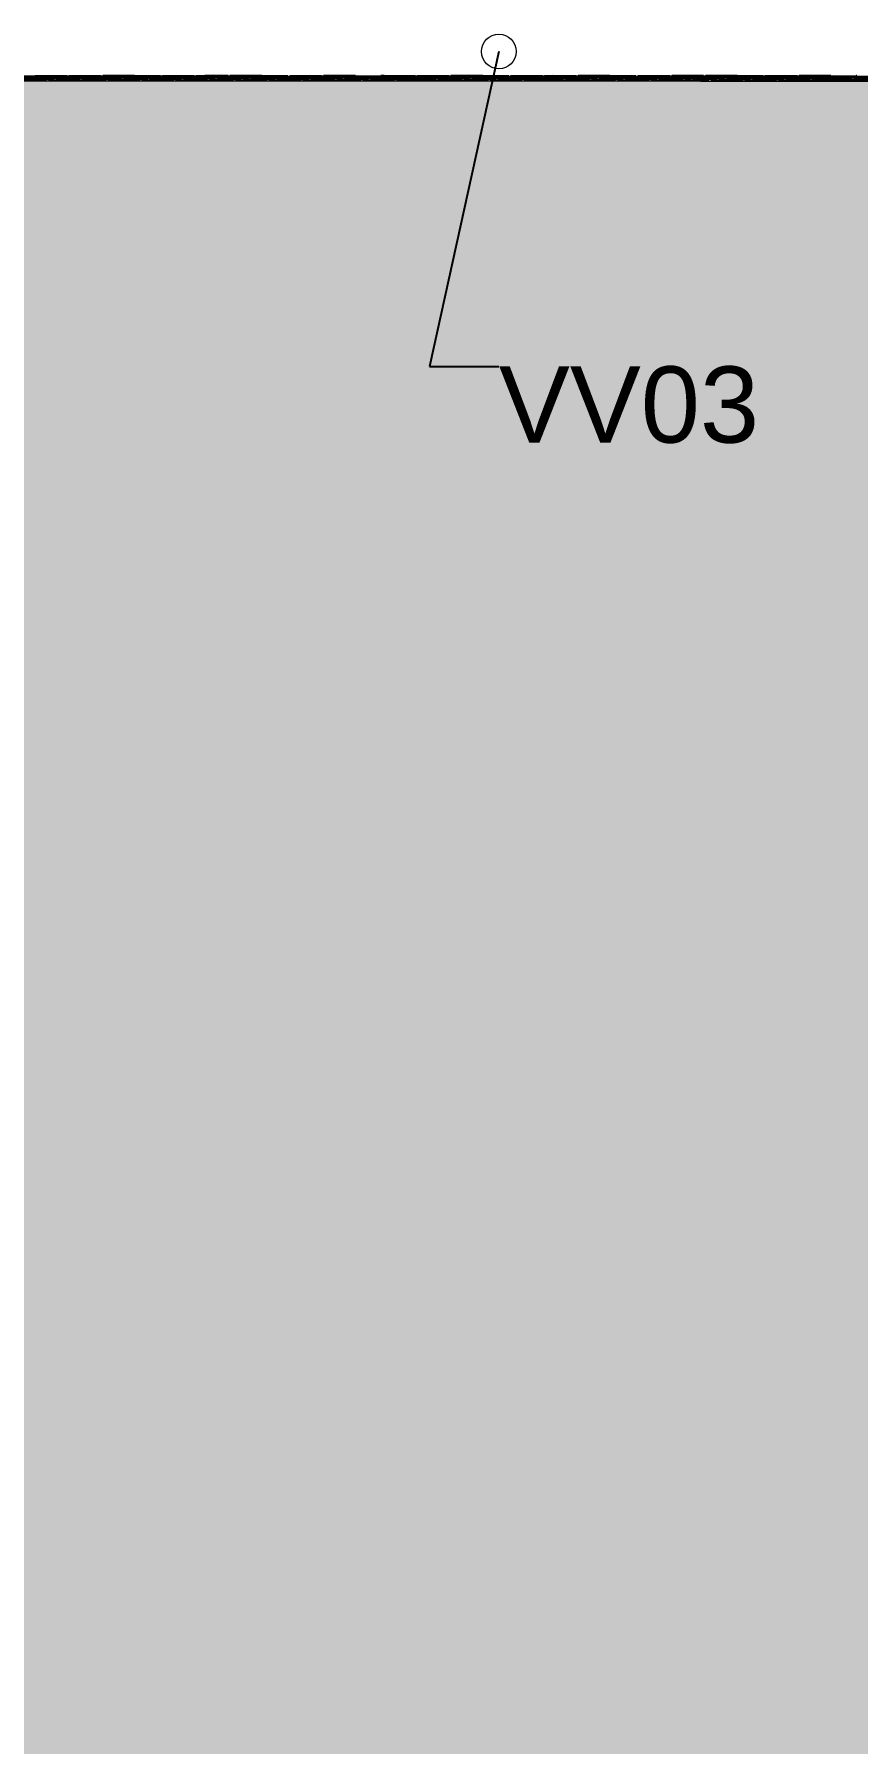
# Model space of a CAD drawing. Header units: millimetres. Extents: x -280990 to -136866, y -15139 to 7194.
# Drawn here: x -268725 to -266562, y -4579 to -92 of the extents above; entities that cross this region are included whole.
import ezdxf

# ---------------------------------------------------------------- set-up
doc = ezdxf.new("R2010")
doc.units = ezdxf.units.MM
doc.header["$MEASUREMENT"] = 0
for name, color, linetype, lineweight in [('Annotation - Label_Pen_No__1', 7, 'Continuous', 13), ('New_2D Drafting - General_Pen_No__1', 7, 'Continuous', 13), ('New_Site & Landscape - Terrain_Pen_No__1', 7, 'Continuous', 13)]:
    doc.layers.add(name, color=color, linetype=linetype, lineweight=lineweight)
for name, color, linetype, lineweight, true_color in [('New_2D Drafting - General_Pen_No__61', 7, 'Continuous', 20, 0x6a6a6a), ('New_Site & Landscape - Terrain_Pen_No__180', 7, 'Continuous', 15, 0xd6cda7), ('New_Site & Landscape - Terrain_Pen_No__93', 7, 'Continuous', 13, 0xa2a233)]:
    doc.layers.add(name, color=color, linetype=linetype, lineweight=lineweight, true_color=true_color)
doc.styles.add('GENERATED_STYLE_1', font='')
doc.styles.get('GENERATED_STYLE_1').set_extended_font_data('Arial')
doc.dimstyles.new('GENERATED_STYLE__2', dxfattribs={"dimtxt": 0.18, "dimasz": 182.4, "dimexe": 0.18, "dimexo": 0.0625, "dimgap": 0, "dimtad": 0, "dimtih": 1, "dimtoh": 1, "dimdec": 4, "dimzin": 0, "dimdsep": 46, "dimcen": 0.09, "dimadec": 0, "dimazin": 0, "dimtfac": 1, "dimtdec": 4, "dimtmove": 0, "dimatfit": 3, "dimldrblk": 'ARROWHEAD_1', "dimfxl": 0, "dimtolj": 1, "dimtzin": 0, "dimarcsym": 0})

# ---------------------------------------------------------------- blocks, each defined once
blk = doc.blocks.new('ARROWHEAD_1')
at = {"color": 0, "linetype": 'Continuous', "lineweight": 0}
blk.add_line((0, 0), (-1, 0), dxfattribs=at)
blk.add_circle((0, 0), 0.25, dxfattribs=at)

msp = doc.modelspace()

# ---------------------------------------------------------------- hatches: boundary and pattern name
at = {"layer": 'New_2D Drafting - General_Pen_No__61', "linetype": 'Continuous', "lineweight": 20, "true_color": 0x6a6a6a}
h = msp.add_hatch(dxfattribs=at)
h.set_pattern_fill('Dashed_0001', color=251, style=0, pattern_type=2)
h.set_pattern_definition([(45, (0, 0), (-183.84776, 183.84776), [195, -65]), (45, (7e-14, 183.85), (-183.84776, 183.84776), [195, -65])])
h.paths.add_polyline_path([(-280989.8059, -205.9561), (-266832.1573, -206.4056), (-260239.2033, -214.6036), (-256039.2219, -218.0945), (-254960.2206, -218.9913), (-250988.5325, -222.2925), (-248776.7755, -220), (-242945.6047, -420), (-241835.0918, -420), (-240879.019, -426.5), (-238812.8999, -424.2888), (-238812.8999, -900), (-238810.0426, -15138.6962), (-280989.8059, -15138.6962)])
at = {"layer": 'New_Site & Landscape - Terrain_Pen_No__180', "linetype": 'Continuous', "lineweight": 0, "true_color": 0x353329}
msp.add_hatch(color=250, dxfattribs=at).paths.add_polyline_path([(-279501.1354, -15138.6962), (-255147.8691, -15138.6962), (-255147.8691, -220), (-255689.2864, -220), (-256040.2069, -218.0891), (-256468.5435, -218.7405), (-266973.7441, -215.343), (-275658.7904, -213.4091), (-279501.1354, -218.4055)])

# ---------------------------------------------------------------- linework, layer by layer
at = {"layer": 'New_2D Drafting - General_Pen_No__1', "color": 7, "linetype": 'Continuous', "lineweight": 13, "flags": 128}
msp.add_lwpolyline([(-280989.8059, -205.9561), (-266832.1573, -206.4056), (-260239.2033, -214.6036), (-256039.2219, -218.0945), (-254960.2206, -218.9913), (-250988.5325, -222.2925), (-248776.7755, -220), (-242945.6047, -420), (-241835.0918, -420), (-240879.019, -426.5), (-238812.8999, -424.2888), (-238812.8999, -900), (-238810.0426, -15138.6962), (-280989.8059, -15138.6962)], close=True, dxfattribs=at)
at = {"layer": 'New_Site & Landscape - Terrain_Pen_No__1', "color": 7, "linetype": 'Continuous', "lineweight": 13}
for p, q in [((-275736.8407, -197.6962), (-264694.4271, -205.6962)), ((-271684.7035, -200.0043), (-264694.4271, -205.6962)), ((-268832.0175, -200.0041), (-264694.4271, -205.6962)), ((-268720.1229, -206.371), (-268803.7089, -206.3959)), ((-268699.7356, -203.9783), (-268783.3216, -204.0031)), ((-268720.1229, -206.371), (-268781.5382, -206.2401)), ((-268692.6021, -212.9261), (-268776.1881, -212.951)), ((-268679.3482, -202.686), (-268762.9342, -202.634)), ((-268699.7356, -203.9783), (-268761.1509, -203.8474)), ((-268672.2148, -210.5334), (-268755.8008, -210.5582)), ((-268692.6021, -212.9261), (-268754.0174, -212.7952)), ((-268709.3074, -202.4271), (-268742.5469, -202.4064)), ((-268720.1229, -206.371), (-268742.2936, -206.5267)), ((-268679.3482, -202.686), (-268740.7635, -202.6328)), ((-268651.8274, -208.1406), (-268735.4134, -208.1655)), ((-268672.2148, -210.5334), (-268733.6301, -210.4025)), ((-268638.5735, -200.9385), (-268722.1595, -200.9685)), ((-268699.7355, -203.9783), (-268721.9063, -204.134)), ((-268658.9609, -202.4089), (-268720.3762, -202.3395)), ((-268631.4401, -205.7479), (-268715.0261, -205.7728)), ((-268692.6021, -212.9261), (-268714.7728, -213.0818)), ((-268651.8274, -208.1406), (-268713.2427, -208.0098)), ((-268658.9609, -202.4089), (-268709.3016, -202.427)), ((-268624.3066, -214.6957), (-268707.8926, -214.7206)), ((-268679.3482, -202.686), (-268701.5189, -202.6872)), ((-268638.5735, -200.9385), (-268699.9888, -200.869)), ((-268611.0527, -203.3552), (-268694.6387, -203.3801)), ((-268672.2148, -210.5334), (-268694.3855, -210.6891)), ((-268631.4401, -205.7479), (-268692.8554, -205.617)), ((-268603.9193, -212.303), (-268687.5053, -212.3279)), ((-268624.3066, -214.6957), (-268685.7219, -214.5648)), ((-268670.1113, -202.459), (-268681.1316, -202.4596)), ((-268590.6654, -202.681), (-268674.2514, -202.6291)), ((-268651.8274, -208.1406), (-268673.9981, -208.2964)), ((-268611.0527, -203.3552), (-268672.468, -203.2243)), ((-268658.9609, -202.4089), (-268670.1091, -202.4589)), ((-268583.5319, -209.9103), (-268667.1179, -209.9352)), ((-268603.9193, -212.303), (-268665.3346, -212.1721)), ((-268638.5735, -200.9385), (-268660.7442, -201.0379)), ((-268570.278, -202.0113), (-268653.864, -202.0413)), ((-268631.4401, -205.7479), (-268653.6108, -205.9037)), ((-268590.6654, -202.681), (-268652.0807, -202.6279)), ((-268563.1446, -207.5176), (-268646.7306, -207.5425)), ((-268624.3066, -214.6957), (-268646.4773, -214.8515)), ((-268583.5319, -209.9103), (-268644.9472, -209.7794)), ((-268549.8907, -200.5408), (-268633.4767, -200.5708)), ((-268611.0527, -203.3552), (-268633.2234, -203.511)), ((-268570.278, -202.0113), (-268631.6933, -201.9419)), ((-268542.7572, -205.1249), (-268626.3432, -205.1497)), ((-268603.9193, -212.303), (-268626.09, -212.4588)), ((-268563.1446, -207.5176), (-268624.5599, -207.3867)), ((-268535.6238, -214.0727), (-268619.2098, -214.0976)), ((-268590.6654, -202.681), (-268612.8361, -202.6823)), ((-268549.8907, -200.5408), (-268611.306, -200.4714)), ((-268522.3699, -202.9037), (-268605.9559, -202.8518)), ((-268583.5319, -209.9103), (-268605.7026, -210.0661)), ((-268542.7572, -205.1249), (-268604.1725, -204.994)), ((-268515.2364, -211.68), (-268598.8224, -211.7048)), ((-268535.6238, -214.0727), (-268597.0391, -213.9418)), ((-268570.278, -202.0113), (-268592.4487, -202.1107)), ((-268501.9825, -202.6761), (-268585.5685, -202.6241)), ((-268563.1446, -207.5176), (-268585.3153, -207.6733)), ((-268522.3699, -202.9037), (-268583.7852, -202.8505)), ((-268494.8491, -209.2872), (-268578.4351, -209.3121)), ((-268515.2364, -211.68), (-268576.6517, -211.5491)), ((-268549.8907, -200.5408), (-268572.0614, -200.6402)), ((-268481.5952, -201.6137), (-268565.1812, -201.6437)), ((-268542.7572, -205.1249), (-268564.9279, -205.2806)), ((-268501.9825, -202.6761), (-268563.3978, -202.6229)), ((-268474.4617, -206.8945), (-268558.0477, -206.9194)), ((-268535.6238, -214.0727), (-268557.7945, -214.2284)), ((-268494.8491, -209.2872), (-268556.2644, -209.1563)), ((-268461.2078, -200.1537), (-268544.7938, -200.1796)), ((-268522.3699, -202.9037), (-268544.5406, -202.905)), ((-268481.5952, -201.6137), (-268543.0105, -201.5443)), ((-268454.0744, -204.5018), (-268537.6604, -204.5267)), ((-268515.2364, -211.68), (-268537.4071, -211.8357)), ((-268474.4617, -206.8945), (-268535.877, -206.7636)), ((-268446.9409, -213.4496), (-268530.5269, -213.4745)), ((-268501.9825, -202.6761), (-268524.1532, -202.6773)), ((-268461.2078, -200.1537), (-268522.6231, -200.0838)), ((-268433.687, -202.8988), (-268517.273, -202.8468)), ((-268494.8491, -209.2872), (-268517.0198, -209.443)), ((-268454.0744, -204.5018), (-268515.4897, -204.3709)), ((-268426.5536, -211.0569), (-268510.1396, -211.0818)), ((-268446.9409, -213.4496), (-268508.3562, -213.3187)), ((-268481.5952, -201.6137), (-268503.7659, -201.7131)), ((-268413.2997, -202.6711), (-268496.8857, -202.6192)), ((-268474.4617, -206.8945), (-268496.6324, -207.0503)), ((-268433.687, -202.8988), (-268495.1023, -202.8456)), ((-268406.1662, -208.6642), (-268489.7522, -208.6891)), ((-268426.5536, -211.0569), (-268487.9689, -210.926)), ((-268461.2078, -200.1537), (-268483.3785, -200.2494)), ((-268392.9123, -201.2161), (-268476.4983, -201.2461)), ((-268454.0744, -204.5018), (-268476.2451, -204.6576)), ((-268471.9005, -202.6203), (-268474.715, -202.6171)), ((-268413.2997, -202.6711), (-268471.7821, -202.6205)), ((-268385.7789, -206.2714), (-268469.3649, -206.2963)), ((-268446.9409, -213.4496), (-268469.1116, -213.6054)), ((-268406.1662, -208.6642), (-268467.5815, -208.5333)), ((-268433.687, -202.8988), (-268455.8577, -202.9)), ((-268392.9123, -201.2161), (-268454.3276, -201.1467)), ((-268365.3915, -203.8787), (-268448.9775, -203.9036)), ((-268426.5536, -211.0569), (-268448.7243, -211.2127)), ((-268385.7789, -206.2714), (-268447.1942, -206.1406)), ((-268358.2581, -212.8265), (-268441.8441, -212.8514)), ((-268413.2997, -202.6711), (-268435.4704, -202.6724)), ((-268345.0042, -202.8938), (-268428.5902, -202.8419)), ((-268406.1662, -208.6642), (-268428.3369, -208.8199)), ((-268365.3915, -203.8787), (-268426.8068, -203.7478)), ((-268337.8707, -210.4338), (-268421.4567, -210.4587)), ((-268358.2581, -212.8265), (-268419.6734, -212.6957)), ((-268392.9123, -201.2161), (-268415.083, -201.3155)), ((-268324.6168, -202.2889), (-268408.2028, -202.3189)), ((-268385.7789, -206.2714), (-268407.9496, -206.4272)), ((-268345.0042, -202.8938), (-268406.4195, -202.8406)), ((-268317.4834, -208.0411), (-268401.0694, -208.066)), ((-268337.8707, -210.4338), (-268399.286, -210.3029)), ((-268304.2295, -200.8184), (-268387.8155, -200.8484)), ((-268365.3915, -203.8787), (-268387.5622, -204.0345)), ((-268324.6168, -202.2889), (-268386.0321, -202.2195)), ((-268297.096, -205.6484), (-268380.682, -205.6733)), ((-268358.2581, -212.8265), (-268380.4288, -212.9823)), ((-268317.4834, -208.0411), (-268378.8987, -207.9102)), ((-268289.9626, -214.5962), (-268373.5486, -214.6211)), ((-268345.0042, -202.8938), (-268367.1749, -202.8951)), ((-268304.2295, -200.8184), (-268365.6448, -200.749)), ((-268276.7087, -203.2557), (-268360.2947, -203.2806)), ((-268337.8707, -210.4338), (-268360.0414, -210.5896)), ((-268297.096, -205.6484), (-268358.5113, -205.5175)), ((-268269.5752, -212.2035), (-268353.1612, -212.2284)), ((-268289.9626, -214.5962), (-268351.3779, -214.4653)), ((-268324.6168, -202.2889), (-268346.7875, -202.3883)), ((-268256.3213, -202.8889), (-268339.9073, -202.8369)), ((-268317.4834, -208.0411), (-268339.6541, -208.1969)), ((-268276.7087, -203.2557), (-268338.124, -203.1248)), ((-268249.1879, -209.8108), (-268332.7739, -209.8356)), ((-268269.5752, -212.2035), (-268330.9905, -212.0726)), ((-268304.2295, -200.8184), (-268326.4002, -200.9178)), ((-268235.934, -201.8913), (-268319.52, -201.9213)), ((-268297.096, -205.6484), (-268319.2667, -205.8042)), ((-268256.3213, -202.8889), (-268317.7366, -202.8357)), ((-268228.8005, -207.418), (-268312.3865, -207.4429)), ((-268289.9626, -214.5962), (-268312.1333, -214.752)), ((-268249.1879, -209.8108), (-268310.6032, -209.6799)), ((-268215.5466, -200.433), (-268299.1326, -200.4589)), ((-268276.7087, -203.2557), (-268298.8794, -203.4114)), ((-268235.934, -201.8913), (-268297.3493, -201.8219)), ((-268208.4132, -205.0253), (-268291.9992, -205.0502)), ((-268269.5752, -212.2035), (-268291.7459, -212.3592)), ((-268228.8005, -207.418), (-268290.2158, -207.2872)), ((-268201.2797, -213.9731), (-268284.8657, -213.998)), ((-268256.3213, -202.8889), (-268278.492, -202.8901)), ((-268215.5466, -200.433), (-268276.9619, -200.3632)), ((-268188.0258, -203.1115), (-268271.6118, -203.0596)), ((-268249.1879, -209.8108), (-268271.3586, -209.9665)), ((-268208.4132, -205.0253), (-268269.8285, -204.8944)), ((-268180.8924, -211.5804), (-268264.4784, -211.6053)), ((-268201.2797, -213.9731), (-268262.695, -213.8423)), ((-268235.934, -201.8913), (-268258.1047, -201.9907)), ((-268167.6385, -202.8839), (-268251.2245, -202.8319)), ((-268228.8005, -207.418), (-268250.9712, -207.5738)), ((-268188.0258, -203.1115), (-268249.4411, -203.0584)), ((-268160.505, -209.1877), (-268244.091, -209.2126)), ((-268180.8924, -211.5804), (-268242.3077, -211.4495)), ((-268215.5466, -200.433), (-268237.7173, -200.5287)), ((-268147.2511, -201.4937), (-268230.8371, -201.5237)), ((-268208.4132, -205.0253), (-268230.5839, -205.1811)), ((-268167.6385, -202.8839), (-268229.0538, -202.8307)), ((-268140.1177, -206.795), (-268223.7037, -206.8199)), ((-268201.2797, -213.9731), (-268223.4504, -214.1289)), ((-268160.505, -209.1877), (-268221.9203, -209.0568)), ((-268126.8638, -200.05), (-268210.4498, -200.0759)), ((-268188.0258, -203.1115), (-268210.1965, -203.1128)), ((-268147.2511, -201.4937), (-268208.6664, -201.4243)), ((-268119.7303, -204.4023), (-268203.3163, -204.4271)), ((-268180.8924, -211.5804), (-268203.0631, -211.7362)), ((-268140.1177, -206.795), (-268201.533, -206.6641)), ((-268112.5969, -213.3501), (-268196.1829, -213.375)), ((-268167.6385, -202.8839), (-268189.8092, -202.8851)), ((-268099.343, -203.1066), (-268182.929, -203.0546)), ((-268160.505, -209.1877), (-268182.6757, -209.3435)), ((-268119.7303, -204.4023), (-268181.1456, -204.2714)), ((-268092.2095, -210.9574), (-268175.7955, -210.9822)), ((-268112.5969, -213.3501), (-268174.0122, -213.2192)), ((-268147.2511, -201.4937), (-268169.4218, -201.5931)), ((-268126.8638, -200.05), (-268167.0855, -200.0043)), ((-268078.9556, -202.5665), (-268162.5416, -202.5965)), ((-268140.1177, -206.795), (-268162.2884, -206.9507)), ((-268099.343, -203.1066), (-268160.7583, -203.0534)), ((-268071.8222, -208.5646), (-268155.4082, -208.5895)), ((-268092.2095, -210.9574), (-268153.6248, -210.8265)), ((-268126.8638, -200.05), (-268149.0345, -200.1458)), ((-268058.5683, -201.096), (-268142.1543, -201.126)), ((-268119.7303, -204.4023), (-268141.901, -204.558)), ((-268078.9556, -202.5665), (-268140.3709, -202.4971)), ((-268051.4348, -206.1719), (-268135.0208, -206.1968)), ((-268112.5969, -213.3501), (-268134.7676, -213.5058)), ((-268071.8222, -208.5646), (-268133.2375, -208.4338)), ((-268099.343, -203.1066), (-268121.5137, -203.1078)), ((-268058.5683, -201.096), (-268119.9836, -201.0266)), ((-268031.0475, -203.7792), (-268114.6335, -203.8041)), ((-268092.2095, -210.9574), (-268114.3802, -211.1131)), ((-268051.4348, -206.1719), (-268112.8501, -206.041)), ((-268023.914, -212.727), (-268107.5, -212.7519)), ((-268052.2774, -215.1027), (-268105.7167, -214.9889)), ((-268078.9556, -202.5665), (-268101.1263, -202.6659)), ((-268010.6601, -203.1016), (-268094.2461, -203.0497)), ((-268071.8222, -208.5646), (-268093.9929, -208.7204)), ((-268031.0475, -203.7792), (-268092.4628, -203.6483)), ((-268003.5267, -210.3343), (-268087.1127, -210.3592)), ((-268023.914, -212.727), (-268085.3293, -212.5961)), ((-268058.5683, -201.096), (-268080.739, -201.1954)), ((-267990.2728, -202.1689), (-268073.8588, -202.1989)), ((-268051.4348, -206.1719), (-268073.6055, -206.3277)), ((-268010.6601, -203.1016), (-268072.0754, -203.0484)), ((-267983.1393, -207.9416), (-268066.7253, -207.9665)), ((-268003.5267, -210.3343), (-268064.942, -210.2034)), ((-267969.8854, -200.7123), (-268053.4714, -200.7382)), ((-268031.0475, -203.7792), (-268053.2182, -203.935)), ((-267990.2728, -202.1689), (-268051.6881, -202.0995)), ((-267962.752, -205.5489), (-268046.338, -205.5737)), ((-268023.914, -212.727), (-268046.0847, -212.8828)), ((-267983.1393, -207.9416), (-268044.5546, -207.8107)), ((-267955.6185, -214.4967), (-268039.2045, -214.5216)), ((-268010.6601, -203.1016), (-268032.8308, -203.1029)), ((-267969.8854, -200.7123), (-268031.3007, -200.6425)), ((-267942.3646, -203.3243), (-268025.9506, -203.2724)), ((-268003.5267, -210.3343), (-268025.6974, -210.4901)), ((-267962.752, -205.5489), (-268024.1673, -205.418)), ((-267935.2312, -212.104), (-268018.8172, -212.1288)), ((-267955.6185, -214.4967), (-268017.0338, -214.3658)), ((-267990.2728, -202.1689), (-268012.4435, -202.2683)), ((-267921.9773, -203.0967), (-268005.5633, -203.0447)), ((-267983.1393, -207.9416), (-268005.31, -208.0973)), ((-267942.3646, -203.3243), (-268003.7799, -203.2711)), ((-267914.8438, -209.7112), (-267998.4298, -209.7361)), ((-267935.2312, -212.104), (-267996.6465, -211.9731)), ((-267969.8854, -200.7123), (-267992.0562, -200.808)), ((-267901.5899, -201.7713), (-267985.176, -201.8013)), ((-267962.752, -205.5489), (-267984.9227, -205.7046)), ((-267921.9773, -203.0967), (-267983.3926, -203.0435)), ((-267894.4565, -207.3185), (-267978.0425, -207.3434)), ((-267955.6185, -214.4967), (-267977.7892, -214.6524)), ((-267914.8438, -209.7112), (-267976.2591, -209.5804)), ((-267881.2026, -200.3293), (-267964.7886, -200.3552)), ((-267942.3646, -203.3243), (-267964.5353, -203.3256)), ((-267901.5899, -201.7713), (-267963.0052, -201.7019)), ((-267874.0691, -204.9258), (-267957.6551, -204.9507)), ((-267935.2312, -212.104), (-267957.4019, -212.2597)), ((-267894.4565, -207.3185), (-267955.8718, -207.1876)), ((-267866.9357, -213.8736), (-267950.5217, -213.8985)), ((-267921.9773, -203.0967), (-267944.148, -203.0979)), ((-267881.2026, -200.3293), (-267942.6179, -200.2595)), ((-267853.6818, -203.3194), (-267937.2678, -203.2674)), ((-267914.8438, -209.7112), (-267937.0146, -209.867)), ((-267874.0691, -204.9258), (-267935.4844, -204.7949)), ((-267846.5483, -211.4809), (-267930.1344, -211.5058)), ((-267866.9357, -213.8736), (-267928.351, -213.7427)), ((-267901.5899, -201.7713), (-267923.7607, -201.8707)), ((-267833.2944, -202.8441), (-267916.8805, -202.8741)), ((-267894.4565, -207.3185), (-267916.6272, -207.4743)), ((-267853.6818, -203.3194), (-267915.0971, -203.2662)), ((-267826.161, -209.0882), (-267909.747, -209.1131)), ((-267846.5483, -211.4809), (-267907.9636, -211.35)), ((-267881.2026, -200.3293), (-267903.3733, -200.4251)), ((-267831.6256, -201.3803), (-267896.4931, -201.4036)), ((-267874.0691, -204.9258), (-267896.2399, -205.0816)), ((-267833.2944, -202.8441), (-267894.7097, -202.7747)), ((-267805.7736, -206.6955), (-267889.3597, -206.7203)), ((-267866.9357, -213.8736), (-267889.1064, -214.0294)), ((-267826.161, -209.0882), (-267887.5763, -208.9573)), ((-267853.6818, -203.3194), (-267875.8525, -203.3206)), ((-267812.9071, -201.3745), (-267874.3224, -201.3047)), ((-267785.3863, -204.3027), (-267868.9723, -204.3276)), ((-267846.5483, -211.4809), (-267868.719, -211.6367)), ((-267805.7736, -206.6955), (-267867.1889, -206.5646)), ((-267778.2528, -213.2506), (-267861.8389, -213.2754)), ((-267833.2944, -202.8441), (-267855.4652, -202.9435)), ((-267764.9989, -203.3144), (-267848.585, -203.2624)), ((-267826.161, -209.0882), (-267848.3317, -209.2439)), ((-267785.3863, -204.3027), (-267846.8016, -204.1719)), ((-267757.8655, -210.8578), (-267841.4515, -210.8827)), ((-267778.2528, -213.2506), (-267839.6681, -213.1197)), ((-267818.4488, -201.3985), (-267835.0778, -201.473)), ((-267812.9071, -201.3745), (-267831.6656, -201.3804)), ((-267744.6116, -202.4465), (-267828.1976, -202.4765)), ((-267805.7736, -206.6955), (-267827.9444, -206.8512)), ((-267764.9989, -203.3144), (-267826.4142, -203.2612)), ((-267737.4781, -208.4651), (-267821.0642, -208.49)), ((-267757.8655, -210.8578), (-267819.2808, -210.7269)), ((-267812.9071, -201.3745), (-267818.4606, -201.3985)), ((-267805.9454, -200.0044), (-267814.6905, -200.0421)), ((-267724.2243, -200.9916), (-267807.8103, -201.0175)), ((-267785.3863, -204.3027), (-267807.557, -204.4585)), ((-267744.6116, -202.4465), (-267806.0269, -202.3771)), ((-267717.0908, -206.0724), (-267800.6768, -206.0973)), ((-267778.2528, -213.2506), (-267800.4236, -213.4063)), ((-267737.4781, -208.4651), (-267798.8934, -208.3342)), ((-267709.9573, -215.0202), (-267793.5434, -215.0451)), ((-267764.9989, -203.3144), (-267787.1697, -203.3156)), ((-267724.2242, -200.9916), (-267785.6395, -200.9218)), ((-267696.7034, -203.6797), (-267780.2895, -203.7046)), ((-267757.8655, -210.8578), (-267780.0362, -211.0136)), ((-267717.0908, -206.0724), (-267778.5061, -205.9415)), ((-267689.57, -212.6275), (-267773.156, -212.6524)), ((-267709.9573, -215.0202), (-267771.3726, -214.8893)), ((-267744.6116, -202.4465), (-267766.7823, -202.5459)), ((-267676.3161, -203.3094), (-267759.9021, -203.2575)), ((-267737.4781, -208.4651), (-267759.6489, -208.6209)), ((-267696.7034, -203.6797), (-267758.1187, -203.5488)), ((-267669.1827, -210.2348), (-267752.7687, -210.2597)), ((-267689.57, -212.6275), (-267750.9853, -212.4966)), ((-267724.2242, -200.9916), (-267746.395, -201.0873)), ((-267655.9288, -202.0489), (-267739.5148, -202.0789)), ((-267717.0908, -206.0724), (-267739.2615, -206.2282)), ((-267676.3161, -203.3094), (-267737.7314, -203.2562)), ((-267648.7953, -207.8421), (-267732.3813, -207.8669)), ((-267709.9573, -215.0202), (-267731.8593, -215.1741)), ((-267669.1826, -210.2348), (-267730.5979, -210.1039)), ((-267635.5414, -200.6086), (-267719.1274, -200.6346)), ((-267696.7035, -203.6797), (-267718.8742, -203.8354)), ((-267655.9288, -202.0489), (-267717.344, -201.9795)), ((-267628.408, -205.4493), (-267711.994, -205.4742)), ((-267689.57, -212.6275), (-267711.7407, -212.7833)), ((-267648.7953, -207.8421), (-267710.2106, -207.7112)), ((-267621.2745, -214.3971), (-267704.8605, -214.422)), ((-267676.3161, -203.3094), (-267698.4868, -203.3107)), ((-267635.5414, -200.6086), (-267696.9567, -200.5388)), ((-267608.0206, -203.5321), (-267691.6066, -203.4802)), ((-267669.1826, -210.2348), (-267691.3534, -210.3905)), ((-267628.4079, -205.4493), (-267689.8232, -205.3184)), ((-267600.8872, -212.0044), (-267684.4732, -212.0293)), ((-267621.2745, -214.3971), (-267682.6898, -214.2663)), ((-267655.9288, -202.0489), (-267678.0995, -202.1483)), ((-267587.6333, -203.1217), (-267671.2193, -203.1517)), ((-267648.7953, -207.8421), (-267670.966, -207.9978)), ((-267608.0206, -203.5321), (-267669.4359, -203.4789)), ((-267580.4998, -209.6117), (-267664.0858, -209.6366)), ((-267600.8871, -212.0044), (-267662.3024, -211.8735)), ((-267635.5414, -200.6086), (-267657.7121, -200.7044)), ((-267620.7582, -201.6704), (-267650.8319, -201.6812)), ((-267628.4079, -205.4493), (-267650.5787, -205.6051)), ((-267587.6333, -203.1217), (-267649.0485, -203.0523)), ((-267560.1125, -207.219), (-267643.6985, -207.2439)), ((-267621.2745, -214.3971), (-267643.4452, -214.5529)), ((-267580.4998, -209.6117), (-267641.9151, -209.4808)), ((-267546.8586, -200.2257), (-267630.4446, -200.2516)), ((-267608.0206, -203.5321), (-267630.1913, -203.5334)), ((-267567.2459, -201.6539), (-267628.6612, -201.584)), ((-267539.7251, -204.8263), (-267623.3111, -204.8512)), ((-267600.8872, -212.0044), (-267623.0579, -212.1602)), ((-267560.1125, -207.219), (-267621.5277, -207.0881)), ((-267567.2459, -201.6539), (-267620.7955, -201.6705)), ((-267532.5917, -213.7741), (-267616.1777, -213.799)), ((-267587.6333, -203.1217), (-267609.804, -203.2211)), ((-267546.8586, -200.2257), (-267608.2739, -200.1559)), ((-267519.3378, -203.5272), (-267602.9238, -203.4752)), ((-267580.4998, -209.6117), (-267602.6705, -209.7675)), ((-267539.7251, -204.8263), (-267601.1404, -204.6954)), ((-267512.2043, -211.3814), (-267595.7903, -211.4062)), ((-267532.5916, -213.7741), (-267594.0069, -213.6432)), ((-267583.0884, -201.7223), (-267589.4166, -201.7506)), ((-267567.2459, -201.6539), (-267583.0993, -201.7223)), ((-267498.9504, -202.7241), (-267582.5364, -202.7541)), ((-267560.1125, -207.219), (-267582.2832, -207.3748)), ((-267519.3378, -203.5272), (-267580.7531, -203.474)), ((-267491.817, -208.9886), (-267575.403, -209.0135)), ((-267512.2043, -211.3814), (-267573.6196, -211.2505)), ((-267546.8586, -200.2257), (-267569.0293, -200.3214)), ((-267478.5631, -201.2709), (-267562.1491, -201.2968)), ((-267539.7251, -204.8263), (-267561.8958, -204.982)), ((-267498.9504, -202.7241), (-267560.3657, -202.6547)), ((-267471.4296, -206.5959), (-267555.0156, -206.6208)), ((-267532.5916, -213.7741), (-267554.7624, -213.9299)), ((-267491.817, -208.9886), (-267553.2323, -208.8578)), ((-267519.3378, -203.5272), (-267541.5085, -203.5284)), ((-267478.5631, -201.2709), (-267539.9784, -201.2011)), ((-267451.0423, -204.2032), (-267534.6283, -204.2281)), ((-267512.2043, -211.3814), (-267534.375, -211.5371)), ((-267471.4296, -206.5959), (-267532.8449, -206.465)), ((-267443.9088, -213.151), (-267527.4948, -213.1759)), ((-267498.9504, -202.7241), (-267521.1211, -202.8235)), ((-267430.6549, -203.5222), (-267514.2409, -203.4703)), ((-267491.817, -208.9886), (-267513.9877, -209.1444)), ((-267451.0423, -204.2032), (-267512.4576, -204.0723)), ((-267423.5215, -210.7583), (-267507.1075, -210.7832)), ((-267443.9088, -213.151), (-267505.3241, -213.0201)), ((-267478.5631, -201.2709), (-267500.7338, -201.3666)), ((-267410.2676, -202.3265), (-267493.8536, -202.3565)), ((-267471.4296, -206.5959), (-267493.6003, -206.7517)), ((-267430.6549, -203.5222), (-267492.0702, -203.469)), ((-267403.1341, -208.3656), (-267486.7201, -208.3905)), ((-267423.5215, -210.7583), (-267484.9368, -210.6274)), ((-267389.8802, -200.8879), (-267473.4662, -200.9139)), ((-267451.0423, -204.2032), (-267473.213, -204.359)), ((-267410.2676, -202.3265), (-267471.6829, -202.2571)), ((-267382.7468, -205.9729), (-267466.3328, -205.9977)), ((-267443.9088, -213.151), (-267466.0795, -213.3068)), ((-267403.1341, -208.3656), (-267464.5494, -208.2347)), ((-267375.6133, -214.9207), (-267459.1993, -214.9456)), ((-267430.6549, -203.5222), (-267452.8256, -203.5235)), ((-267389.8802, -200.8879), (-267451.2955, -200.8181)), ((-267362.3594, -203.7449), (-267445.9454, -203.6929)), ((-267423.5215, -210.7583), (-267445.6922, -210.9141)), ((-267382.7468, -205.9729), (-267444.1621, -205.842)), ((-267355.226, -212.528), (-267438.812, -212.5528)), ((-267375.6133, -214.9207), (-267437.0286, -214.7898)), ((-267410.2676, -202.3265), (-267432.4383, -202.4259)), ((-267341.9721, -203.3993), (-267425.5581, -203.4293)), ((-267403.1341, -208.3656), (-267425.3048, -208.5214)), ((-267362.3594, -203.7449), (-267423.7747, -203.6917)), ((-267334.8386, -210.1352), (-267418.4246, -210.1601)), ((-267355.226, -212.528), (-267416.6413, -212.3971)), ((-267389.8802, -200.8879), (-267412.0509, -200.9837)), ((-267321.5847, -201.9332), (-267405.1707, -201.9591)), ((-267382.7468, -205.9729), (-267404.9175, -206.1286)), ((-267341.9721, -203.3993), (-267403.3874, -203.3299)), ((-267314.4513, -207.7425), (-267398.0373, -207.7674)), ((-267375.6133, -214.9207), (-267397.784, -215.0764)), ((-267334.8386, -210.1352), (-267396.2539, -210.0044)), ((-267301.1974, -200.505), (-267384.7834, -200.5309)), ((-267362.3594, -203.7449), (-267384.5301, -203.7461)), ((-267321.5847, -201.9332), (-267383, -201.8633)), ((-267294.0639, -205.3498), (-267377.6499, -205.3747)), ((-267355.226, -212.528), (-267377.3967, -212.6837)), ((-267314.4513, -207.7425), (-267375.8666, -207.6116)), ((-267286.9305, -214.2976), (-267370.5165, -214.3225)), ((-267341.9721, -203.3993), (-267364.1428, -203.4987)), ((-267301.1974, -200.505), (-267362.6127, -200.4352)), ((-267273.6766, -203.7399), (-267357.2626, -203.688)), ((-267334.8386, -210.1352), (-267357.0093, -210.291)), ((-267294.0639, -205.3498), (-267355.4792, -205.2189)), ((-267266.5431, -211.9049), (-267350.1291, -211.9298)), ((-267286.9305, -214.2976), (-267348.3458, -214.1667)), ((-267321.5847, -201.9332), (-267343.7554, -202.0289)), ((-267253.2892, -203.0017), (-267336.8752, -203.0317)), ((-267314.4513, -207.7425), (-267336.622, -207.8983)), ((-267273.6766, -203.7399), (-267335.0919, -203.6868)), ((-267246.1558, -209.5122), (-267329.7418, -209.5371)), ((-267266.5431, -211.9049), (-267327.9584, -211.774)), ((-267301.1974, -200.505), (-267323.3681, -200.6007)), ((-267232.9019, -201.5502), (-267316.4879, -201.5761)), ((-267294.0639, -205.3498), (-267316.2346, -205.5056)), ((-267253.2892, -203.0017), (-267314.7045, -202.9323)), ((-267225.7684, -207.1195), (-267309.3544, -207.1443)), ((-267286.9305, -214.2976), (-267309.1012, -214.4534)), ((-267246.1558, -209.5122), (-267307.5711, -209.3813)), ((-267212.5145, -200.122), (-267296.1005, -200.148)), ((-267273.6766, -203.7399), (-267295.8473, -203.7412)), ((-267232.9019, -201.5502), (-267294.3172, -201.4804)), ((-267205.3811, -204.7267), (-267288.9671, -204.7516)), ((-267266.5431, -211.9049), (-267288.7138, -212.0607)), ((-267225.7684, -207.1195), (-267287.1837, -206.9886)), ((-267198.2476, -213.6746), (-267281.8336, -213.6994)), ((-267253.2892, -203.0017), (-267275.4599, -203.1011)), ((-267212.5145, -200.122), (-267273.9298, -200.0522)), ((-267184.9937, -203.735), (-267268.5797, -203.683)), ((-267246.1558, -209.5122), (-267268.3265, -209.6679)), ((-267205.3811, -204.7267), (-267266.7964, -204.5959)), ((-267177.8603, -211.2818), (-267261.4463, -211.3067)), ((-267198.2476, -213.6746), (-267259.6629, -213.5437)), ((-267232.9019, -201.5502), (-267255.0726, -201.6459)), ((-267164.6064, -202.6041), (-267248.1924, -202.6341)), ((-267225.7684, -207.1195), (-267247.9391, -207.2752)), ((-267184.9937, -203.735), (-267246.409, -203.6818)), ((-267157.4729, -208.8891), (-267241.0589, -208.914)), ((-267177.8603, -211.2818), (-267239.2756, -211.151)), ((-267212.5145, -200.122), (-267234.6852, -200.2178)), ((-267144.219, -201.1673), (-267227.805, -201.1932)), ((-267205.3811, -204.7267), (-267227.5518, -204.8825)), ((-267164.6064, -202.6041), (-267226.0217, -202.5347)), ((-267137.0856, -206.4964), (-267220.6716, -206.5213)), ((-267198.2476, -213.6746), (-267220.4183, -213.8303)), ((-267157.4729, -208.8891), (-267218.8882, -208.7582)), ((-267184.9937, -203.735), (-267207.1644, -203.7362)), ((-267144.219, -201.1673), (-267205.6343, -201.0974)), ((-267116.6982, -204.1037), (-267200.2842, -204.1286)), ((-267177.8603, -211.2818), (-267200.031, -211.4376)), ((-267137.0856, -206.4964), (-267198.5009, -206.3655)), ((-267109.5648, -213.0515), (-267193.1508, -213.0764)), ((-267164.6064, -202.6041), (-267186.7771, -202.7035)), ((-267150.617, -203.6963), (-267179.8969, -203.6781)), ((-267157.4729, -208.8891), (-267179.6436, -209.0449)), ((-267116.6982, -204.1037), (-267178.1135, -203.9728)), ((-267089.1774, -210.6588), (-267172.7634, -210.6837)), ((-267109.5648, -213.0515), (-267170.9801, -212.9206)), ((-267144.219, -201.1673), (-267166.3897, -201.263)), ((-267075.9235, -202.2125), (-267159.5095, -202.2384)), ((-267137.0856, -206.4964), (-267159.2563, -206.6522)), ((-267096.3109, -203.6769), (-267157.7262, -203.6075)), ((-267068.7901, -208.2661), (-267152.3761, -208.2909)), ((-267089.1774, -210.6588), (-267150.5927, -210.5279)), ((-267096.3109, -203.6769), (-267150.44, -203.6964)), ((-267055.5362, -200.7843), (-267139.1222, -200.8102)), ((-267116.6982, -204.1037), (-267138.8689, -204.2594)), ((-267075.9235, -202.2125), (-267137.3388, -202.1426)), ((-267048.4027, -205.8733), (-267131.9887, -205.8982)), ((-267109.5648, -213.0515), (-267131.7355, -213.2073)), ((-267068.7901, -208.2661), (-267130.2054, -208.1352)), ((-267041.2693, -214.8212), (-267124.8553, -214.846)), ((-267108.3383, -203.7307), (-267118.4816, -203.7313)), ((-267055.5362, -200.7843), (-267116.9515, -200.7145)), ((-267028.0154, -203.9527), (-267111.6014, -203.9008)), ((-267089.1774, -210.6588), (-267111.3481, -210.8145)), ((-267048.4027, -205.8733), (-267109.818, -205.7425)), ((-267096.3109, -203.6769), (-267108.298, -203.7307)), ((-267020.8819, -212.4284), (-267104.4679, -212.4533)), ((-267041.2693, -214.8212), (-267102.6846, -214.6903)), ((-267075.9235, -202.2125), (-267098.0942, -202.3082)), ((-267007.628, -203.2793), (-267091.214, -203.3093)), ((-267068.7901, -208.2661), (-267090.9608, -208.4218)), ((-267028.0154, -203.9527), (-267089.4307, -203.8995)), ((-267000.4946, -210.0357), (-267084.0806, -210.0606)), ((-267020.8819, -212.4284), (-267082.2972, -212.2976)), ((-267055.5362, -200.7843), (-267077.7069, -200.88)), ((-266987.2407, -201.8295), (-267070.8267, -201.8554)), ((-267048.4027, -205.8733), (-267070.5734, -206.0291)), ((-267007.628, -203.2793), (-267069.0433, -203.2099)), ((-266980.1072, -207.643), (-267063.6932, -207.6679)), ((-267041.2693, -214.8212), (-267063.44, -214.9769)), ((-267000.4946, -210.0357), (-267061.9099, -209.9048)), ((-266966.8533, -200.4013), (-267050.4393, -200.4273)), ((-267028.0154, -203.9527), (-267050.1861, -203.954)), ((-266987.2407, -201.8295), (-267048.656, -201.7597)), ((-266959.7199, -205.2503), (-267043.3059, -205.2752)), ((-267020.8819, -212.4284), (-267043.0526, -212.5842)), ((-266980.1072, -207.643), (-267041.5225, -207.5121)), ((-266952.5864, -214.1981), (-267036.1724, -214.223)), ((-267007.628, -203.2793), (-267029.7987, -203.3787)), ((-266966.8533, -200.4013), (-267028.2686, -200.3315)), ((-266939.3325, -203.9478), (-267022.9185, -203.8958)), ((-267000.4946, -210.0357), (-267022.6653, -210.1915)), ((-266959.7199, -205.2503), (-267021.1352, -205.1194)), ((-266932.1991, -211.8054), (-267015.7851, -211.8303)), ((-266952.5864, -214.1981), (-267014.0017, -214.0672)), ((-266987.2407, -201.8295), (-267009.4114, -201.9252)), ((-266918.9452, -202.8817), (-267002.5312, -202.9117)), ((-266980.1072, -207.643), (-267002.2779, -207.7988)), ((-266939.3325, -203.9478), (-267000.7478, -203.8946)), ((-266911.8117, -209.4127), (-266995.3977, -209.4375)), ((-266932.1991, -211.8054), (-266993.6144, -211.6745)), ((-266966.8533, -200.4013), (-266989.024, -200.4971)), ((-266898.5578, -201.4466), (-266982.1439, -201.4725)), ((-266959.7199, -205.2503), (-266981.8906, -205.406)), ((-266918.9452, -202.8817), (-266980.3605, -202.8123)), ((-266891.4244, -207.0199), (-266975.0104, -207.0448)), ((-266952.5864, -214.1981), (-266974.7571, -214.3539)), ((-266973.7441, -215.343), (-264694.4271, -205.6962)), ((-266911.8117, -209.4127), (-266973.227, -209.2818)), ((-266878.1705, -200.0184), (-266961.7565, -200.0443)), ((-266939.3325, -203.9478), (-266961.5032, -203.949)), ((-266898.5578, -201.4466), (-266959.9731, -201.3767)), ((-266871.037, -204.6272), (-266954.623, -204.6521)), ((-266932.1991, -211.8054), (-266954.3698, -211.9611)), ((-266891.4244, -207.0199), (-266952.8397, -206.889)), ((-266863.9036, -213.575), (-266947.4896, -213.5999)), ((-266918.9452, -202.8817), (-266941.1159, -202.9811)), ((-266850.6497, -203.9428), (-266934.2357, -203.8908)), ((-266911.8117, -209.4127), (-266933.9824, -209.5684)), ((-266871.037, -204.6272), (-266932.4523, -204.4963)), ((-266843.5162, -211.1823), (-266927.1022, -211.2072)), ((-266863.9036, -213.575), (-266925.3189, -213.4441)), ((-266898.5578, -201.4466), (-266920.7286, -201.5423)), ((-266830.2623, -202.4918), (-266913.8484, -202.5177)), ((-266891.4244, -207.0199), (-266913.5951, -207.1757)), ((-266895.1736, -203.9042), (-266912.065, -203.8851)), ((-266823.1289, -208.7896), (-266906.7149, -208.8145)), ((-266843.5162, -211.1823), (-266904.9315, -211.0514)), ((-266878.1705, -200.0184), (-266900.3412, -200.1141)), ((-266850.6497, -203.9428), (-266894.411, -203.9049)), ((-266809.875, -201.0636), (-266893.461, -201.0895)), ((-266871.037, -204.6272), (-266893.2077, -204.783)), ((-266830.2623, -202.4918), (-266891.6776, -202.4219)), ((-266878.1705, -200.0184), (-266890.3868, -200.0045)), ((-266802.7415, -206.3969), (-266886.3276, -206.4218)), ((-266863.9036, -213.575), (-266886.0743, -213.7308)), ((-266823.1289, -208.7896), (-266884.5442, -208.6587)), ((-266850.6497, -203.9428), (-266872.8204, -203.944)), ((-266809.875, -201.0636), (-266871.2903, -200.9938)), ((-266795.6081, -215.3618), (-266868.7045, -215.377)), ((-266782.3542, -204.1655), (-266865.9402, -204.1135)), ((-266843.5162, -211.1823), (-266865.687, -211.3381)), ((-266802.7415, -206.3969), (-266864.1568, -206.266)), ((-266775.2207, -212.952), (-266858.8067, -212.9768)), ((-266795.6081, -215.3618), (-266857.0234, -215.2221)), ((-266830.2623, -202.4918), (-266852.433, -202.5875)), ((-266761.9668, -203.5569), (-266845.5529, -203.5869)), ((-266823.1289, -208.7896), (-266845.2996, -208.9454)), ((-266782.3542, -204.1655), (-266843.7695, -204.1123)), ((-266754.8334, -210.5592), (-266838.4194, -210.5841)), ((-266775.2207, -212.952), (-266836.636, -212.8211)), ((-266809.875, -201.0636), (-266832.0457, -201.1593)), ((-266741.5795, -202.1088), (-266825.1655, -202.1347)), ((-266802.7415, -206.3969), (-266824.9123, -206.5526)), ((-266761.9668, -203.5569), (-266823.3821, -203.4875)), ((-266734.446, -208.1665), (-266818.0321, -208.1914)), ((-266754.8334, -210.5592), (-266816.2487, -210.4284)), ((-266721.1922, -200.6807), (-266804.7782, -200.7066)), ((-266782.3542, -204.1655), (-266804.5249, -204.1667)), ((-266741.5795, -202.1088), (-266802.9948, -202.039)), ((-266795.6081, -215.3618), (-266800.8554, -215.399)), ((-266714.0587, -205.7738), (-266797.6447, -205.7987)), ((-266775.2207, -212.952), (-266797.3914, -213.1077)), ((-266734.446, -208.1665), (-266795.8613, -208.0356)), ((-266706.9252, -214.7331), (-266790.5113, -214.7506)), ((-266761.9668, -203.5569), (-266784.1376, -203.6563)), ((-266721.1922, -200.6807), (-266782.6074, -200.6108)), ((-266693.6713, -204.1605), (-266777.2574, -204.1086)), ((-266754.8334, -210.5592), (-266777.0041, -210.715)), ((-266714.0587, -205.7738), (-266775.474, -205.6429)), ((-266686.5379, -212.3289), (-266770.1239, -212.3538)), ((-266706.9252, -214.7331), (-266768.3405, -214.5934)), ((-266741.5795, -202.1088), (-266763.7502, -202.2046)), ((-266673.284, -203.1593), (-266756.87, -203.1893)), ((-266734.446, -208.1665), (-266756.6168, -208.3223)), ((-266693.6713, -204.1605), (-266755.0866, -204.1073)), ((-266666.1505, -209.9362), (-266749.7366, -209.9611)), ((-266686.5379, -212.3289), (-266747.9532, -212.198)), ((-266721.1922, -200.6807), (-266743.3629, -200.7764)), ((-266652.8967, -201.7259), (-266736.4827, -201.7518)), ((-266714.0587, -205.7738), (-266736.2294, -205.9296)), ((-266673.284, -203.1593), (-266734.6993, -203.0899)), ((-266645.7632, -207.5435), (-266729.3492, -207.5683)), ((-266706.9252, -214.7331), (-266729.096, -214.8903)), ((-266666.1505, -209.9362), (-266727.5658, -209.8053)), ((-266632.5093, -200.2977), (-266716.0953, -200.3236)), ((-266693.6713, -204.1605), (-266715.8421, -204.1618)), ((-266652.8967, -201.7259), (-266714.312, -201.656)), ((-266625.3759, -205.1507), (-266708.9619, -205.1756)), ((-266686.5379, -212.3289), (-266708.7086, -212.4847)), ((-266645.7632, -207.5435), (-266707.1785, -207.4126)), ((-266684.3833, -214.1183), (-266701.8284, -214.1234)), ((-266673.284, -203.1593), (-266695.4547, -203.2587)), ((-266632.5093, -200.2977), (-266693.9246, -200.2279)), ((-266604.9885, -204.1556), (-266688.5745, -204.1036)), ((-266666.1505, -209.9362), (-266688.3213, -210.092)), ((-266625.3759, -205.1507), (-266686.7911, -205.0199)), ((-266618.2424, -214.1044), (-266684.352, -214.1182)), ((-266597.855, -211.7058), (-266681.4411, -211.7307)), ((-266659.1382, -214.0114), (-266679.6577, -213.9677)), ((-266652.8966, -201.7259), (-266675.0674, -201.8216)), ((-266584.6012, -202.7711), (-266668.1872, -202.797)), ((-266645.7632, -207.5435), (-266667.9339, -207.6992)), ((-266604.9885, -204.1556), (-266666.4038, -204.1024)), ((-266577.4677, -209.3131), (-266661.0537, -209.338)), ((-266597.8551, -211.7058), (-266659.2703, -211.575)), ((-266618.2424, -214.1044), (-266659.1194, -214.0115)), ((-266632.5093, -200.2977), (-266654.68, -200.3934)), ((-266564.2138, -201.3429), (-266647.7998, -201.3688)), ((-266625.3759, -205.1507), (-266647.5466, -205.3065)), ((-266584.6012, -202.7711), (-266646.0165, -202.7012)), ((-266557.0804, -206.9204), (-266640.6664, -206.9453)), ((-266618.2424, -214.1044), (-266640.4131, -214.2616)), ((-266577.4677, -209.3131), (-266638.883, -209.1822)), ((-266604.9885, -204.1556), (-266627.1592, -204.1568)), ((-266564.2138, -201.3429), (-266625.6291, -201.2731)), ((-266536.693, -204.5277), (-266620.279, -204.5526)), ((-266597.855, -211.7058), (-266620.0258, -211.8616)), ((-266557.0804, -206.9204), (-266618.4957, -206.7895)), ((-266532.7365, -213.4764), (-266613.1456, -213.5004)), ((-266584.6012, -202.7711), (-266606.7719, -202.8668)), ((-266516.3057, -203.8345), (-266599.8917, -203.8645)), ((-266577.4677, -209.3131), (-266599.6384, -209.4689)), ((-266536.693, -204.5277), (-266598.1083, -204.3968)), ((-266509.1722, -211.0828), (-266592.7582, -211.1077)), ((-266531.5239, -213.4713), (-266590.9749, -213.3446)), ((-266564.2138, -201.3429), (-266586.3845, -201.4387)), ((-266495.9183, -202.3881), (-266579.5043, -202.414)), ((-266557.0803, -206.9204), (-266579.2511, -207.0762)), ((-266516.3057, -203.8345), (-266577.721, -203.7651)), ((-266488.7849, -208.6901), (-266572.3709, -208.7149)), ((-266509.1722, -211.0828), (-266570.5875, -210.9519)), ((-266564.6244, -200.0046), (-266565.9972, -200.0105))]:
    msp.add_line(p, q, dxfattribs=at)
at = {"layer": 'New_Site & Landscape - Terrain_Pen_No__93', "color": 55, "linetype": 'Continuous', "lineweight": 13, "true_color": 0xa2a233, "flags": 128}
msp.add_lwpolyline([(-255147.8691, -220), (-255689.2864, -220), (-256040.2069, -218.0891), (-256468.5435, -218.7405), (-266973.7441, -215.343), (-275658.7904, -213.4091), (-279501.1354, -218.4055)], dxfattribs=at)

# ---------------------------------------------------------------- texts
at = {"layer": 'Annotation - Label_Pen_No__1', "color": 7, "linetype": 'Continuous', "lineweight": 13, "insert": (-267504.2733, -963.7453), "char_height": 200, "attachment_point": 1, "style": 'GENERATED_STYLE_1'}
msp.add_mtext('\\A1;{\\pql;\\pt562.5;\\fArial|b0|i0|c0|p34;VV0\\fArial|b0|i0|c0|p34;3}', dxfattribs=at)

# ---------------------------------------------------------------- leaders
at = {"layer": 'Annotation - Label_Pen_No__1', "color": 7, "linetype": 'Continuous', "lineweight": 13, "annotation_type": 0, "has_hookline": 1, "hookline_direction": 0, "text_width": 669}
msp.add_leader([(-267504.2733, -137.1691), (-267686.6733, -963.7453), (-267504.2733, -963.7453)], dimstyle='GENERATED_STYLE__2', dxfattribs=at)

doc.saveas('drawing.dxf')
